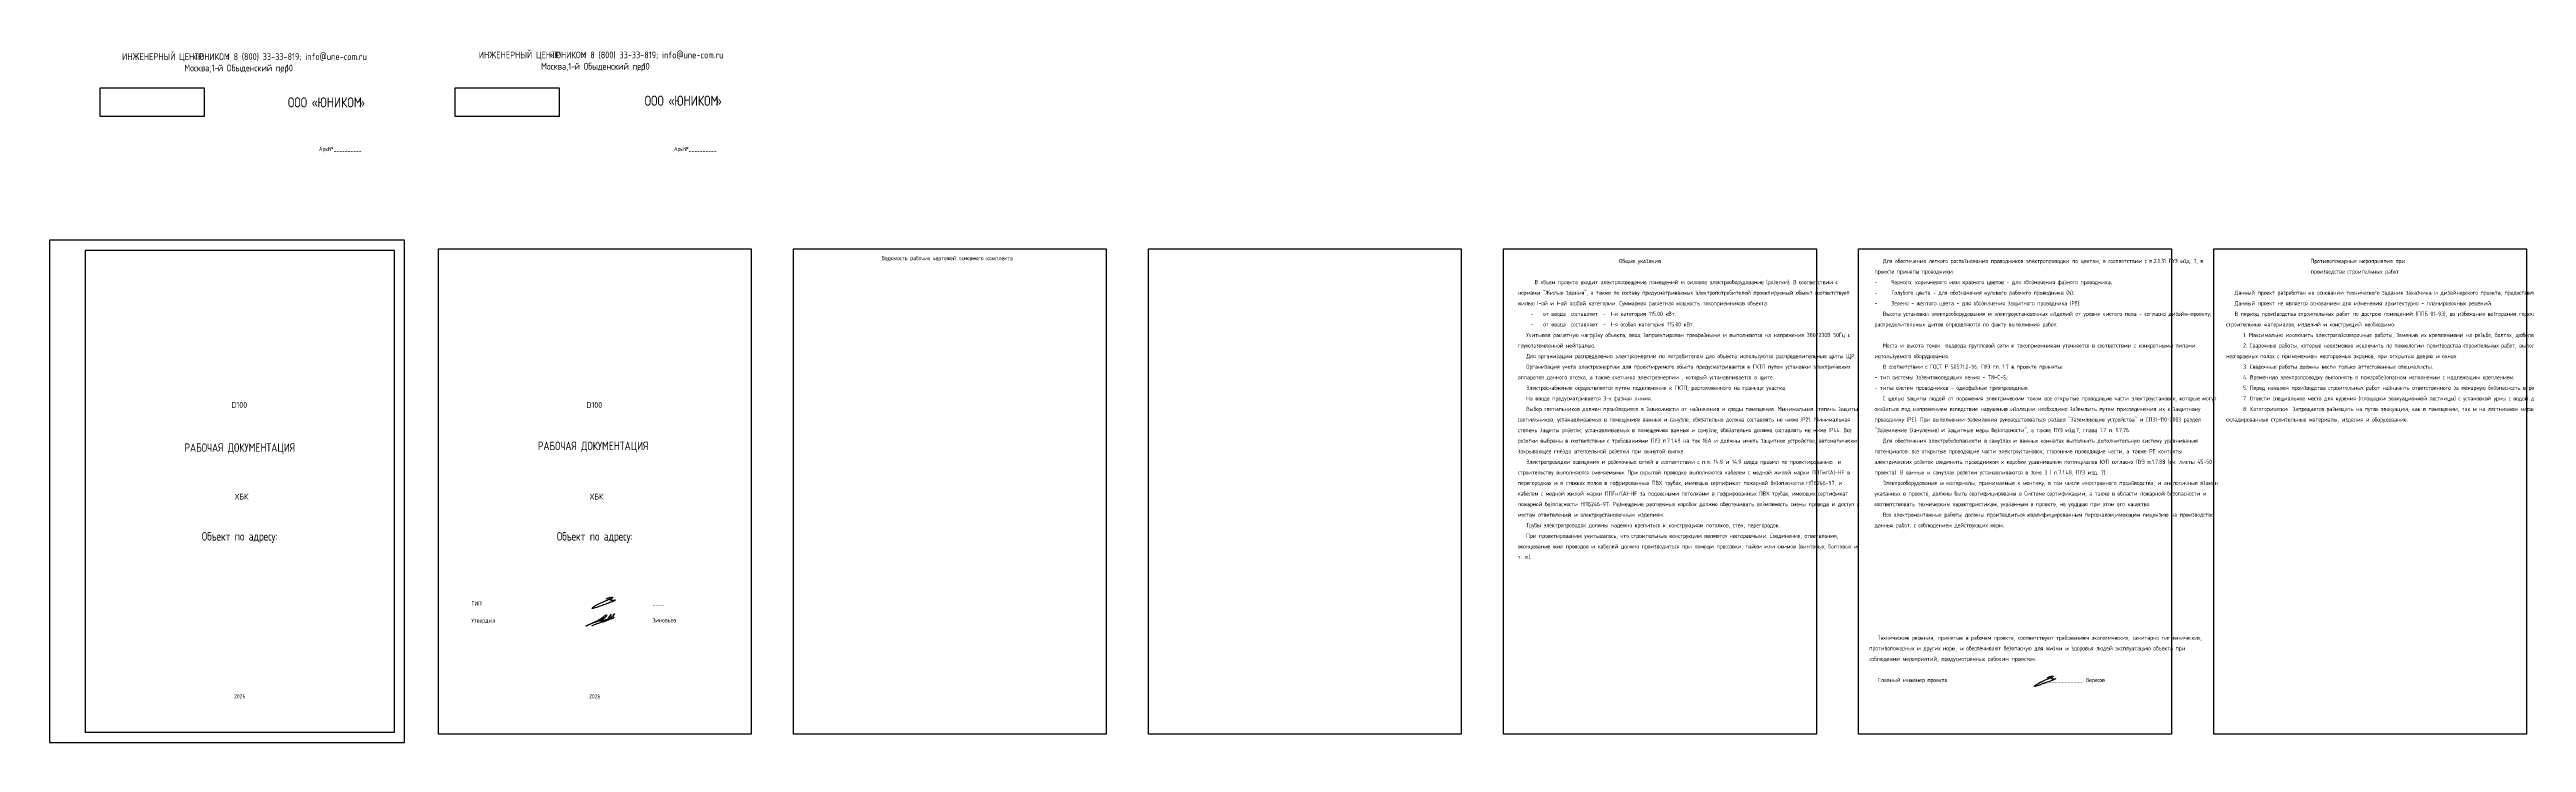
# Model space of a CAD drawing. Header units: millimetres. Extents: x 0 to 1465, y 0 to 410.
import ezdxf

# ---------------------------------------------------------------- set-up
doc = ezdxf.new("R2010")
doc.units = ezdxf.units.MM
for name, color, linetype in [('0_Подписи', 7, 'Continuous'), ('0_Рамка', 7, 'Continuous'), ('0_Текст общий', 7, 'Continuous')]:
    doc.layers.add(name, color=color, linetype=linetype)
doc.layers.add('RIS', color=7, linetype='Continuous', lineweight=50)
doc.styles.add('Unecom', font='GOST2304A_0.ttf', dxfattribs={"height": 2.5})

# ---------------------------------------------------------------- blocks, each defined once
blk = doc.blocks.new('Зиновьев')
at = {"color": 5}
for points in [[(-2, -2), (79, 39), (152, 73), (217, 102), (243, 114), (297, 137), (366, 178), (440, 229), (489, 264), (518, 283), (530, 288), (536, 288), (521, 250), (501, 222), (460, 186), (393, 144)], [(-1, -1), (105, 47), (185, 81), (263, 109), (330, 131), (426, 152)], [(155, 7), (223, 37), (295, 64), (377, 89), (473, 120), (563, 152), (690, 196), (728, 210), (736, 216), (736, 220), (728, 227), (721, 230), (719, 230), (743, 235)], [(361, 153), (405, 178), (471, 232), (410, 171), (382, 144), (390, 153), (418, 153), (422, 144), (388, 125), (366, 129), (357, 129), (425, 152)], [(438, 154), (431, 143), (431, 138), (431, 134), (465, 155), (458, 147), (458, 138)], [(486, 164), (478, 138), (484, 148), (490, 154), (495, 154), (495, 148), (495, 142), (514, 146), (534, 154), (534, 166), (519, 166), (504, 149), (509, 139), (527, 148), (575, 182), (614, 219), (636, 249), (647, 263), (661, 289), (661, 309), (658, 309), (648, 298), (632, 273), (604, 235), (573, 188), (530, 125)], [(561, 165), (575, 172), (581, 175), (585, 171), (597, 171), (615, 182), (664, 226), (692, 243), (759, 325), (661, 222), (594, 164)]]:
    blk.add_spline(points, degree=3, dxfattribs=at)
blk = doc.blocks.new('Вересов')
at = {"color": 5, "lineweight": 25}
blk.add_spline([(333, 226), (367, 243), (401, 254), (428, 260), (455, 265), (480, 268), (489, 265), (484, 251), (468, 239), (444, 224), (432, 216), (427, 210), (438, 205), (451, 205), (460, 202), (463, 195), (473, 195), (481, 197), (485, 197), (489, 194), (504, 197), (514, 199), (525, 199), (549, 202), (554, 202), (539, 190), (443, 148), (336, 106), (216, 64), (156, 41), (106, 25), (46, 5), (20, -2), (0, -1), (18, 21), (87, 68), (144, 100), (272, 161), (337, 190), (432, 230)], degree=3, dxfattribs=at)
blk = doc.blocks.new('*U7')
at = {"layer": '0_Подписи', "xscale": 0.025, "yscale": 0.025, "zscale": 0.025}
blk.add_blockref('Вересов', (-6.4, -3), dxfattribs=at)

msp = doc.modelspace()

# ---------------------------------------------------------------- linework, layer by layer
for p, q in [((29.9, 370.1), (29.9, 387.2)), ((29.9, 387.2), (91.5, 387.2)), ((91.5, 387.2), (91.5, 370.1)), ((239.9, 370.1), (239.9, 387.2)), ((239.9, 387.2), (301.5, 387.2)), ((301.5, 387.2), (301.5, 370.1)), ((91.5, 370.1), (29.9, 370.1)), ((301.5, 370.1), (239.9, 370.1))]:
    msp.add_line(p, q)
at = {"layer": '0_Рамка'}
msp.add_lwpolyline([(204, 6), (204, 291), (21, 291), (21, 6)], close=True, dxfattribs=at)
at = {"layer": 'Defpoints'}
msp.add_lwpolyline([(210, 0), (210, 297), (0, 297), (0, 0)], close=True, dxfattribs=at)
at = {"layer": 'Defpoints', "color": 6}
for points in [[(230, 292), (415, 292), (415, 5), (230, 5), (230, 292)], [(440, 292), (625, 292), (625, 5), (440, 5), (440, 292)], [(650, 292), (835, 292), (835, 5), (650, 5), (650, 292)], [(860, 292), (1045, 292), (1045, 5), (860, 5), (860, 292)], [(1070, 292), (1255, 292), (1255, 5), (1070, 5), (1070, 292)], [(1280, 292), (1465, 292), (1465, 5), (1280, 5), (1280, 292)]]:
    msp.add_lwpolyline(points, dxfattribs=at)

# ---------------------------------------------------------------- block references
at = {"xscale": 0.02252605330840024, "yscale": 0.02252605330840024, "zscale": 0.02252605330840024}
msp.add_blockref('Вересов', (1174, 33.2), dxfattribs=at)
at = {"layer": '0_Подписи', "linetype": 'Continuous', "lineweight": 9, "xscale": 0.0225, "yscale": 0.0225, "zscale": 0.0225}
msp.add_blockref('Зиновьев', (317.3, 68.9), dxfattribs=at)
at = {"layer": '0_Подписи', "color": 5}
msp.add_blockref('*U7', (327.2, 82.2), dxfattribs=at)

# ---------------------------------------------------------------- texts
at = {"color": 7, "lineweight": 0, "ltscale": 100, "insert": (530.9, 286.1), "char_height": 2.5, "width": 122.984, "attachment_point": 5, "style": 'Unecom'}
msp.add_mtext('{\\C0;Ведомость рабочих чертежей основного комплекта}', dxfattribs=at)
at = {"char_height": 2.5, "attachment_point": 7, "style": 'Unecom'}
for s, insert in [('Утвердил', (249.5, 70.2)), ('ГИП', (249.5, 80.9)), ('Зиновьев  ', (356.6, 71))]:
    msp.add_mtext(s, dxfattribs=dict(at, insert=insert))
at = {"insert": (356.7, 80), "char_height": 2.5, "width": 33.226, "attachment_point": 7, "style": 'Unecom'}
msp.add_mtext('----', dxfattribs=at)
at = {"layer": '0_Текст общий', "color": 7, "style": 'Unecom'}
for s, p in [('ИНЖЕНЕРНЫЙ ЦЕНТР ', (42.9, 403.6)), ('Москва', (79.7, 396.9)), ('«', (85, 403.6)), ('ЮНИКОМ', (87.5, 403.6)), (',1-', (94.6, 396.9)), ('й Обыденский пер', (99.5, 396.9)), ('» 8 (800) 33-33-819; info@une-com.ru', (103.8, 403.6)), ('., 10', (135.3, 396.9)), ('ИНЖЕНЕРНЫЙ ЦЕНТР ', (253.9, 404.6)), ('Москва', (290.7, 397.9)), ('«', (296, 404.6)), ('ЮНИКОМ', (298.5, 404.6)), (',1-', (305.6, 397.9)), ('й Обыденский пер', (310.5, 397.9)), ('» 8 (800) 33-33-819; info@une-com.ru', (314.8, 404.6)), ('., 10', (346.3, 397.9))]:
    msp.add_text(s, height=4, dxfattribs=at).set_placement(p)
at = {"layer": '0_Текст общий', "style": 'Unecom'}
for s, height, p in [('ООО ', 6, (141, 375.5)), ('ЮНИКОМ', 6, (158.5, 375.5)), ('ООО ', 6, (352, 376.5)), ('ЮНИКОМ', 6, (369.5, 376.5)), ('«', 5.75, (155, 375.5)), ('»', 5.75, (182.9, 375.5)), ('«', 5.75, (366, 376.5)), ('»', 5.75, (393.9, 376.5)), ('Арх', 2.5, (159.3, 349.7)), ('.№__________', 2.5, (164, 349.7)), ('Арх', 2.5, (369.3, 349.7)), ('.№__________', 2.5, (374, 349.7))]:
    msp.add_text(s, height=height, dxfattribs=at).set_placement(p)
at = {"layer": '0_Текст общий', "attachment_point": 5, "style": 'Unecom'}
for s, insert, char_height, width in [('\\pxl4,r4.2,qc;{\\H1.4x;D100} ', (112.5, 199.6), 2.5, 183), ('\\pxl4,r4.2,qc;{\\H1.4x;D100} ', (322.5, 199.6), 2.5, 183), ('РАБОЧАЯ ДОКУМЕНТАЦИЯ', (112.5, 173.7), 5, 183), ('РАБОЧАЯ ДОКУМЕНТАЦИЯ', (321.5, 174.7), 5, 183), (' ХБК', (112.5, 145.4), 3.5, 183), (' ХБК', (322.5, 145.4), 3.5, 183), ('Объект по адресу:', (112.5, 121.2), 5, 183), ('Объект по адресу:', (322.5, 121.2), 5, 183), ('2026', (112.5, 27.3), 2.5, 183), ('2026', (322.5, 27.3), 2.5, 185)]:
    msp.add_mtext(s, dxfattribs=dict(at, insert=insert, char_height=char_height, width=width))
at = {"layer": 'RIS', "color": 7, "lineweight": 20, "insert": (868.4, 286), "char_height": 2.5, "width": 168.54, "attachment_point": 1, "line_spacing_factor": 1.5, "style": 'Unecom'}
msp.add_mtext('\\pxsm1.5;^I^I^I^I^I^IОбщие указания\\P{\\fISOCPEUR|b0|i0|c238|p34;\\P}^IВ объем проекта входит электроосвещение помещений и силовое электрооборудование (розетки). В соответствии с нормами "Жилые здания", а также по составу предусматриваемых электропотребителей проектируемый объект соответствует жилью I-ой и I-ой особой категории. Суммарная расчетная мощность токоприемников объекта:\\P\\pi-3,l6,t6;-^Iот ввода  составляет  -  I-я категория 115.00 кВт.\\P-^Iот ввода  составляет  -  I-я особая категория 115.00 кВт.\\P\\pi2,l0,tz;Учитывая расчетную нагрузку объекта, ввод запроектирован трехфазными и выполняются на напряжение 380/230В 50Гц с глухозаземленной нейтралью.\\PДля организации распределения электроэнергии по потребителям для объекта используются распределительные щиты ЩР.\\PОрганизация учета электроэнергии для проектируемого объета предусматривается в ГКТП путем установки электрических аппаратов данного отсека, а также счетчика электроэнергии , который устанавливается в щите.\\PЭлектроснабжение осуществляется путем подключения к ГКТП, расположенного на границе участка.\\PНа вводе предусматривается 3-х фазная линия. \\PВыбор светильников должен производится в зависимости от назначения и среды помещения. Минимальная степень защиты светильников, устанавливаемых в помещениях ванных и санузле, обязательно должна составлять не ниже IP21. Минимальная степень защиты розеток, устанавливаемых в помещениях ванных и санузле, обязательно должна составлять не ниже IP44. Все розетки выбраны в соответствии с требованиями ПУЭ п.7.1.49 на ток 16А и должны иметь защитное устройство, автоматически закрывающее гнезда штепсельной розетки при вынутой вилке.\\PЭлектропроводки освещения и розеточных сетей в соответствии с п.п. 14.8 и 14.9 свода правил по проектированию  и строительству выполняются сменяемыми. При скрытой проводке выполняются кабелем с медной жилой марки ППГнг(А)-HF в перегородках и в стяжках полов в гофрированных ПВХ трубах, имеющих сертификат пожарной безопасности НПБ246-97, и кабелем с медной жилой марки ППГнг(А)-HF за подвесными потолками в гофрированных ПВХ трубах, имеющих сертификат пожарной безопасности НПБ246-97. Размещение распаечных коробок должно обеспечивать возможность смены провода и доступ к местам ответвлений и электроустановочным изделиям.\\PТрубы электропроводок должны надежно крепиться к конструкциям потолков, стен, перегородок. \\PПри проектировании учитывалось, что строительные конструкции являются несгораемыми. Соединения, ответвления, оконцевание жил проводов и кабелей должно производиться при помощи прессовки, пайки или сжимов (винтовых, болтовых и т. п.).', dxfattribs=at)
at = {"layer": 'RIS', "insert": (1079.4, 286), "char_height": 2.5, "width": 168.5, "attachment_point": 1, "line_spacing_factor": 1.5, "style": 'Unecom'}
msp.add_mtext('\\pxi2;{\\C7;Для обеспечения легкого распознавания проводников электропроводки по цветам, в соответствии с п.2.1.31 ПУЭ изд. 7, в проекте приняты проводники:\\P\\pi0,sm1.5;-^IЧерного, коричневого или красного цветов - для обозначения фазного проводника;\\P-^IГолубого цвета - для обозначения нулевого рабочего проводника (N);\\P-^IЗелено - желтого цвета - для обозначения защитного проводника (PE).\\P\\pi2,s*;Высота установки электрооборудования и электроустановочных изделий от уровня чистого пола - согласно дизайн-проекту; распределительных щитов определяются по факту выполнения работ. \\P\\pi0;}\\P\\pi2;Места и высота{\\C7; }точек  подвода групповой сети к токоприемникам уточняется в соответствии с конкретными типами используемого оборудования.\\PВ соответствии с ГОСТ Р 50571.2-96, ПУЭ гл. 1.7 в проекте приняты:\\P\\pi0;- тип системы заземтоковедущих ления - TN-С-S;\\P- типы систем проводников - однофазные трехпроводные.\\P\\pi2;С целью защиты людей от поражения электрическим током все открытые проводящие части электроустановок, которые могут оказаться под напряжением вследствие нарушения изоляции необходимо заземлить путем присоединения их к защитному проводнику (PE). При выполнении заземления руководствоваться раздел "Заземляющие устройства" и СП31-110-2003 раздел "Заземление (зануление) и защитные меры безопасности", а также ПУЭ изд.7, глава 1.7 п. 1.7.76.\\P{\\C0;Для обеспечения электробезопасности в санузлах и ванных комнатах выполнить дополнительную систему уравнивания потенциалов: все открытые проводящие части электроустановок, сторонние проводящие части, а также РЕ контакты электрических розеток соединить проводником к коробке уравнивания потенциалов КУП согласно ПУЭ п.1.7.88 (см. листы 45-50 проекта). В ванных и санузлах розетки устанавливаются в зоне 3 ( п.7.1.48, ПУЭ изд. 7). \\P}Электрооборудование и материалы, принимаемые к монтажу, в том числе иностранного производства, и аналогичные взамен указанных в проекте, должны быть сертифицированы в Системе сертификации, а также в области пожарной безопасности и соответствовать техническим характеристикам, указанным в проекте, не ухудшая при этом его качество.\\PВсе электромонтажные работы должны производиться квалифицированным персоналом,имеющим лицензию на производство данных работ, с соблюдением действующих норм.', dxfattribs=at)
at = {"layer": 'RIS', "char_height": 2.5, "attachment_point": 1, "style": 'Unecom'}
for s, insert, width in [('\\pxsm1.5;^I^I^I^I^IПротивопожарные мероприятия при\\P^I^I^I^I^Iпроизводстве строительных работ\\P\\P\\pi2;Данный проект разработан на основании технического задания заказчика и дизайнерского проекта, предоставленного заказчиком.\\PДанный проект не является основанием для изменения архитектурно - планировочных решений.\\PВ период производства строительных работ по дострою помещений (ППБ 01-93), во избежание возгорания горючих и токсичных строительных материалов, изделий и конструкций необходимо:\\P\\pi0;^I1. Максимально исключить электрогазосварочные работы, заменив их креплениями на резьбе, болтах, дюбелях, скрутках и пр.\\P^I2. Сварочные работы, которые невозможно исключить по технологии производства строительных работ, выполнять на несгораемых полах с применением несгораемых экранов, при открытых дверях и окнах.\\P^I3. Сварочные работы должны вести только аттестованные специалисты.\\P^I4. Временную электропроводку выполнять в пожаробезопасном исполнении с надлежащим креплением.\\P^I5. Перед началом производства строительных работ назначить ответственного за пожарную безопасность в ремонтируемом помещении.\\P^I7. Отвести специальное место для курения (площадки эвакуационной лестницы) с установкой урны с водой для окурков.\\P^I8. Категорически  запрещается размещать на путях эвакуации, как в помещении, так и на лестничном марше, складированные строительные материалы, изделия и оборудование.', (1287.4, 286), 173.261), ('\\pxi2,sm1.5;Технические решения{\\fISOCPEUR|b0|i0|c186|p34;, }принятые в рабочем проекте{\\fISOCPEUR|b0|i0|c186|p34;, }соответствуют требованиям экологических{\\fISOCPEUR|b0|i0|c186|p34;, }санитарно гигиенических{\\fISOCPEUR|b0|i0|c186|p34;, }противопожарных и других норм{\\fISOCPEUR|b0|i0|c186|p34;, }и обеспечивают безопасную для жизни и здоровья людей эксплуатацию объекта при соблюдении мероприятий{\\fISOCPEUR|b0|i0|c186|p34;,} предусмотренных рабочим проектом{\\fISOCPEUR|b0|i0|c186|p34;.\\P\\pi0;\\P}Главный инженер проекта^I^I^I^I^I^I{\\fISOCPEUR|b0|i0|c186|p34;______________} Вересов', (1076.3, 63.2), 170.183)]:
    msp.add_mtext(s, dxfattribs=dict(at, insert=insert, width=width))

doc.saveas('drawing.dxf')
